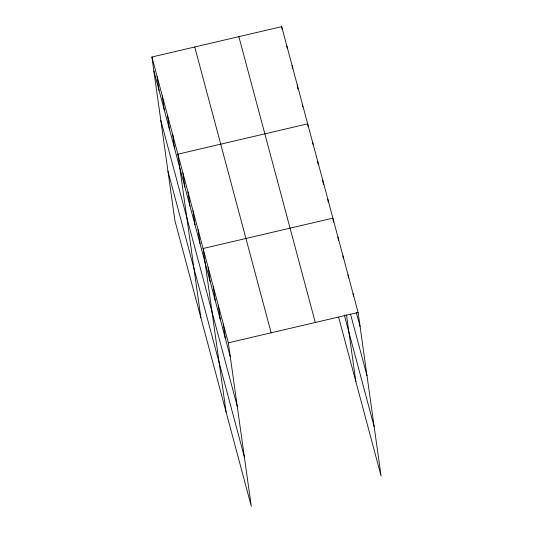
<?xml version="1.0" encoding="UTF-8"?>
<svg xmlns="http://www.w3.org/2000/svg" width="533" height="533" viewBox="0 0 533 533"><rect width="100%" height="100%" fill="white"/><g stroke="black" fill="none" stroke-linecap="round" stroke-linejoin="round"><path stroke-width="0.8" d="M151.905 57.004L228.324 342.819L251.309 506.35L174.891 220.535L151.905 57.004L281.69 26.65L358.109 312.465L381.095 475.996L338.642 317.222M228.324 342.819L358.109 312.465M356.297 312.318L360.081 326.462M350.621 314.503L367.01 375.812M344.318 315.036L374.159 426.647M238.864 36.67L315.283 322.478M194.738 46.991L271.157 332.805M153.877 71.002L230.289 356.817M160.806 120.351L237.225 406.166M167.955 171.193L244.374 457.008M353.066 293.603L353.412 296.068M348.022 274.735L348.489 278.033M342.979 255.873L343.325 258.345M337.935 237.012L338.402 240.303M333.471 222.261L332.892 218.144L203.106 248.498L226.092 412.029M346.483 314.856L355.877 381.675M327.848 199.282L328.315 202.573M322.805 180.421L323.384 184.538M317.761 161.552L318.108 164.024M312.718 142.691L312.951 144.336M308.021 126.294L307.674 123.829L177.889 154.184L200.874 317.715M302.478 104.395L302.824 106.86M297.281 84.954L297.86 89.071M292.084 65.519L292.55 68.817M286.887 46.085L287.234 48.556M281.69 26.65L282.037 29.122M223.28 323.957L225.246 337.955M218.237 305.089L220.202 319.094M213.193 286.228L215.159 300.226M208.15 267.366L210.115 281.364M198.063 229.636L200.028 243.634M193.019 210.775L194.985 224.773M187.976 191.907L189.941 205.911M182.932 173.045L184.898 187.043M172.692 134.749L174.657 148.747M167.495 115.315L169.461 129.312M162.298 95.873L164.264 109.878M157.102 76.439L159.067 90.437"/></g></svg>
